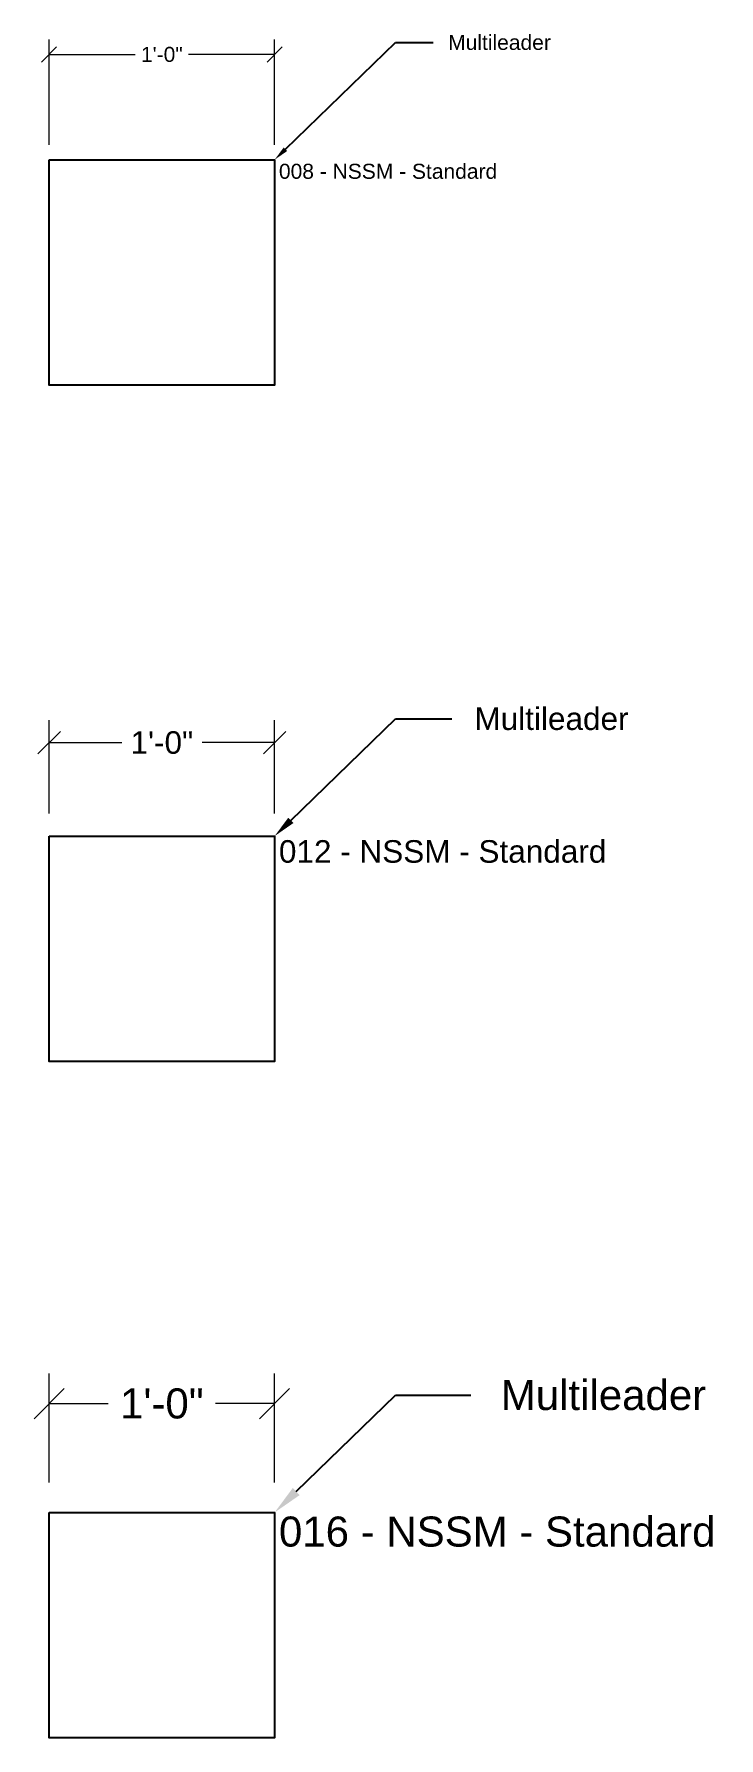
# Model space of a CAD drawing. Header units: inches. Extents: x -301 to 39679, y -468 to 370.
# Drawn here: x -210.7 to -174.3, y -106.8 to -16.1 of the extents above; entities that cross this region are included whole.
import ezdxf
from ezdxf import colors
from ezdxf.entities.mleader import LeaderData, LeaderLine
from ezdxf.math import Vec2, Vec3

# ---------------------------------------------------------------- set-up
doc = ezdxf.new("R2010")
doc.units = ezdxf.units.IN
doc.header["$MEASUREMENT"] = 0
doc.layers.get('Defpoints').update_dxf_attribs({"color": 3})
doc.layers.add('NSE-Call-Outs', color=51, linetype='Continuous', lineweight=13)
doc.layers.add('NSE-Dimensions', color=51, linetype='Continuous', lineweight=13)
doc.styles.add('008 - NSSM - Standard', font='arial.ttf', dxfattribs={"height": 0.8})
doc.styles.add('012 - NSSM - Standard', font='arial.ttf', dxfattribs={"height": 1.2})
doc.styles.add('016 - NSSM - Standard', font='arial.ttf', dxfattribs={"height": 1.6})
doc.dimstyles.new('008 - NSSM - Standard', dxfattribs={"dimtxt": 0.8, "dimasz": 0.8, "dimexe": 0.8, "dimexo": 0.8, "dimgap": 0.4, "dimtad": 0, "dimtih": 1, "dimtoh": 1, "dimdec": 4, "dimzin": 3, "dimdsep": 46, "dimlunit": 4, "dimtxsty": '008 - NSSM - Standard', "dimblk": 'OBLIQUE', "dimcen": 0.8, "dimclrd": 256, "dimclre": 256, "dimclrt": 256, "dimadec": 0, "dimazin": 0, "dimtfac": 0.7, "dimtdec": 4, "dimtmove": 1, "dimatfit": 2, "dimfxl": 1, "dimtfill": 1, "dimtfillclr": 11, "dimfrac": 1, "dimtolj": 1, "dimtzin": 0, "dimlwd": 0, "dimlwe": 0, "dimarcsym": 0})
doc.dimstyles.new('012 - NSSM - Standard', dxfattribs={"dimtxt": 1.2, "dimasz": 1.2, "dimexe": 1.2, "dimexo": 1.2, "dimgap": 0.6, "dimtad": 0, "dimtih": 1, "dimtoh": 1, "dimdec": 4, "dimzin": 3, "dimdsep": 46, "dimlunit": 4, "dimtxsty": '012 - NSSM - Standard', "dimblk": 'OBLIQUE', "dimcen": 1.2, "dimclrd": 256, "dimclre": 256, "dimclrt": 256, "dimadec": 0, "dimazin": 0, "dimtfac": 0.7, "dimtdec": 4, "dimtmove": 1, "dimatfit": 2, "dimfxl": 1, "dimtfill": 1, "dimtfillclr": 11, "dimfrac": 1, "dimtolj": 1, "dimtzin": 0, "dimlwd": 0, "dimlwe": 0, "dimarcsym": 0})
doc.dimstyles.new('016 - NSSM - Standard', dxfattribs={"dimtxt": 1.6, "dimasz": 1.6, "dimexe": 1.6, "dimexo": 1.6, "dimgap": 0.8, "dimtad": 0, "dimtih": 1, "dimtoh": 1, "dimdec": 4, "dimzin": 3, "dimdsep": 46, "dimlunit": 4, "dimtxsty": '016 - NSSM - Standard', "dimblk": 'OBLIQUE', "dimcen": 1.6, "dimclrd": 256, "dimclre": 256, "dimclrt": 256, "dimadec": 0, "dimazin": 0, "dimtfac": 0.7, "dimtdec": 4, "dimtmove": 1, "dimatfit": 2, "dimfxl": 1, "dimtfill": 1, "dimtfillclr": 11, "dimfrac": 1, "dimtolj": 1, "dimtzin": 0, "dimlwd": 0, "dimlwe": 0, "dimarcsym": 0})

# ---------------------------------------------------------------- blocks, each defined once
blk = doc.blocks.new('_Oblique')
at = {"color": 0, "linetype": 'ByBlock', "lineweight": -2}
blk.add_line((-0.5, -0.5), (0.5, 0.5), dxfattribs=at)
blk = doc.blocks.new('*D13')
at = {"layer": 'Defpoints', "color": 0, "transparency": 16777216}
for p in [(-209.936, -17.162), (-209.936, -22.763), (-197.936, -22.763)]:
    blk.add_point(p, dxfattribs=at)
at = {"layer": 'NSE-Dimensions', "lineweight": 0, "transparency": 16777216}
for p, q in [((-209.936, -21.963), (-209.936, -16.362)), ((-209.936, -17.162), (-205.361, -17.162)), ((-197.936, -17.162), (-202.51, -17.162)), ((-197.936, -21.963), (-197.936, -16.362))]:
    blk.add_line(p, q, dxfattribs=at)
at = {"layer": 'NSE-Dimensions', "lineweight": 0, "transparency": 16777216, "xscale": 0.8, "yscale": 0.8, "zscale": 0.8, "rotation": 180}
blk.add_blockref('_Oblique', (-209.936, -17.162), dxfattribs=at)
at = {"layer": 'NSE-Dimensions', "lineweight": 0, "transparency": 16777216, "xscale": 0.8, "yscale": 0.8, "zscale": 0.8}
blk.add_blockref('_Oblique', (-197.936, -17.162), dxfattribs=at)
at = {"layer": 'NSE-Dimensions', "transparency": 16777216, "insert": (-203.936, -17.162), "char_height": 0.8, "attachment_point": 5, "style": '008 - NSSM - Standard', "bg_fill": 3, "box_fill_scale": 1.25, "bg_fill_color": 256, "bg_fill_true_color": 13158600, "bg_fill_transparency": 0}
blk.add_mtext('\\A1;1\'-0"', dxfattribs=at)
blk = doc.blocks.new('*D14')
at = {"layer": 'Defpoints', "color": 0, "transparency": 16777216}
for p in [(-197.936, -53.79), (-209.936, -58.763), (-197.936, -58.763)]:
    blk.add_point(p, dxfattribs=at)
at = {"layer": 'NSE-Dimensions', "lineweight": 0, "transparency": 16777216}
for p, q in [((-209.936, -57.563), (-209.936, -52.59)), ((-197.936, -57.563), (-197.936, -52.59)), ((-209.936, -53.79), (-206.074, -53.79)), ((-197.936, -53.79), (-201.797, -53.79))]:
    blk.add_line(p, q, dxfattribs=at)
at = {"layer": 'NSE-Dimensions', "lineweight": 0, "transparency": 16777216, "xscale": 1.2, "yscale": 1.2, "zscale": 1.2, "rotation": 180}
blk.add_blockref('_Oblique', (-209.936, -53.79), dxfattribs=at)
at = {"layer": 'NSE-Dimensions', "lineweight": 0, "transparency": 16777216, "xscale": 1.2, "yscale": 1.2, "zscale": 1.2}
blk.add_blockref('_Oblique', (-197.936, -53.79), dxfattribs=at)
at = {"layer": 'NSE-Dimensions', "transparency": 16777216, "insert": (-203.936, -53.79), "char_height": 1.2, "attachment_point": 5, "style": '012 - NSSM - Standard', "bg_fill": 3, "box_fill_scale": 1.25, "bg_fill_color": 256, "bg_fill_true_color": 13158600, "bg_fill_transparency": 0}
blk.add_mtext('\\A1;1\'-0"', dxfattribs=at)
blk = doc.blocks.new('*D15')
at = {"layer": 'Defpoints', "color": 0, "transparency": 16777216}
for p in [(-209.936, -88.971), (-209.936, -94.763), (-197.936, -94.763)]:
    blk.add_point(p, dxfattribs=at)
at = {"layer": 'NSE-Dimensions', "lineweight": 0, "transparency": 16777216}
for p, q in [((-209.936, -93.163), (-209.936, -87.371)), ((-197.936, -93.163), (-197.936, -87.371)), ((-209.936, -88.971), (-206.787, -88.971)), ((-197.936, -88.971), (-201.084, -88.971))]:
    blk.add_line(p, q, dxfattribs=at)
at = {"layer": 'NSE-Dimensions', "lineweight": 0, "transparency": 16777216, "xscale": 1.6, "yscale": 1.6, "zscale": 1.6, "rotation": 180}
blk.add_blockref('_Oblique', (-209.936, -88.971), dxfattribs=at)
at = {"layer": 'NSE-Dimensions', "lineweight": 0, "transparency": 16777216, "xscale": 1.6, "yscale": 1.6, "zscale": 1.6}
blk.add_blockref('_Oblique', (-197.936, -88.971), dxfattribs=at)
at = {"layer": 'NSE-Dimensions', "transparency": 16777216, "insert": (-203.936, -88.971), "char_height": 1.6, "attachment_point": 5, "style": '016 - NSSM - Standard', "bg_fill": 3, "box_fill_scale": 1.25, "bg_fill_color": 256, "bg_fill_true_color": 13158600, "bg_fill_transparency": 0}
blk.add_mtext('\\A1;1\'-0"', dxfattribs=at)

msp = doc.modelspace()

# ---------------------------------------------------------------- linework, layer by layer
at = {"layer": 'Defpoints'}
for points in [[(-209.93558, -22.76308), (-197.93558, -22.76308), (-197.93558, -34.76308), (-209.93558, -34.76308)], [(-209.93558, -58.76308), (-197.93558, -58.76308), (-197.93558, -70.76308), (-209.93558, -70.76308)], [(-209.93558, -94.76308), (-197.93558, -94.76308), (-197.93558, -106.76308), (-209.93558, -106.76308)]]:
    msp.add_lwpolyline(points, close=True, dxfattribs=at)

# ---------------------------------------------------------------- texts
at = {"layer": 'NSE-Call-Outs', "attachment_point": 1}
for s, width, insert, char_height, style in [('008 - NSSM - Standard', 13.5386218, (-197.7066, -22.9795), 0.8, '008 - NSSM - Standard'), ('\\A1;012 - NSSM - Standard', 29.3004436, (-197.7066, -58.9795), 1.2, '012 - NSSM - Standard'), ('016 - NSSM - Standard', 28.5256362, (-197.7066, -94.9795), 1.6, '016 - NSSM - Standard')]:
    msp.add_mtext_dynamic_manual_height_columns(s, width=width, gutter_width=0.5, heights=[0], dxfattribs=dict(at, insert=insert, char_height=char_height, style=style))

# ---------------------------------------------------------------- next in the draw order: dimensions: what is measured, and where the dimension line sits
at = {"layer": 'NSE-Dimensions'}
for base, p1, p2, dimstyle, picture, middle in [((-209.93558, -17.16176), (-197.93558, -22.76308), (-209.93558, -22.76308), '008 - NSSM - Standard', '*D13', (-203.93558, -17.16176)), ((-197.93558, -53.78986), (-209.93558, -58.76308), (-197.93558, -58.76308), '012 - NSSM - Standard', '*D14', (-203.93558, -53.78986)), ((-209.93558, -88.97099), (-197.93558, -94.76308), (-209.93558, -94.76308), '016 - NSSM - Standard', '*D15', (-203.93558, -88.97099))]:
    dim = msp.add_linear_dim(base=base, p1=p1, p2=p2, dimstyle=dimstyle, dxfattribs=at)
    dim.commit()
    dim.dimension.update_dxf_attribs({"geometry": picture, "text_midpoint": middle})

# ---------------------------------------------------------------- next in the draw order: leaders
at = {"layer": 'NSE-Call-Outs'}
ml = msp.add_multileader_mtext('Standard', dxfattribs=at)
ml.set_content('Multileader', color=256, style='008 - NSSM - Standard')
ml.set_leader_properties(color=256)
ml.build(insert=Vec2(0, 0))
ml.multileader.update_dxf_attribs({"dogleg_length": 2, "arrow_head_size": 0.8})
ctx = ml.context
ctx.base_point, ctx.char_height, ctx.arrow_head_size, ctx.landing_gap_size, ctx.plane_origin = Vec3(-189.50237, -16.52484), 0.8, 0.8, 0.8, Vec3(-197.93558, -22.76308)
notes = []
notes.append((ctx, [(0, (1, 1, 0), (-191.50237, -16.52484), (1, 0), 2, [(0, [(-197.93558, -22.76308)], 0, [])])]))
ctx.mtext.insert, ctx.mtext.flow_direction = Vec3(-188.70237, -16.11829), 5
ml = msp.add_multileader_mtext('Standard', dxfattribs=at)
ml.set_content('\\A1;Multileader', color=256, style='012 - NSSM - Standard')
ml.set_leader_properties(color=256)
ml.build(insert=Vec2(0, 0))
ml.multileader.update_dxf_attribs({"dogleg_length": 3, "arrow_head_size": 1.2})
ctx = ml.context
ctx.base_point, ctx.char_height, ctx.arrow_head_size, ctx.landing_gap_size, ctx.plane_origin = Vec3(-188.50237, -52.52484), 1.2, 1.2, 1.2, Vec3(-197.93558, -58.76308)
notes.append((ctx, [(0, (1, 1, 0), (-191.50237, -52.52484), (1, 0), 3, [(0, [(-197.93558, -58.76308)], 0, [])])]))
ctx.mtext.insert, ctx.mtext.flow_direction = Vec3(-187.30237, -51.91502), 5
ml = msp.add_multileader_mtext('Standard', dxfattribs=at)
ml.set_content('Multileader', color=256, style='016 - NSSM - Standard')
ml.set_leader_properties(color=256)
ml.build(insert=Vec2(0, 0))
ml.multileader.update_dxf_attribs({"dogleg_length": 4, "arrow_head_size": 1.6})
ctx = ml.context
ctx.base_point, ctx.char_height, ctx.arrow_head_size, ctx.landing_gap_size, ctx.plane_origin = Vec3(-187.50237, -88.52484), 1.6, 1.6, 1.6, Vec3(-197.93558, -94.76308)
notes.append((ctx, [(0, (1, 1, 0), (-191.50237, -88.52484), (1, 0), 4, [(0, [(-197.93558, -94.76308)], 0, [])])]))
ctx.mtext.insert, ctx.mtext.flow_direction = Vec3(-185.90237, -87.71174), 5
for ctx, leaders in notes:
    for number, flags, end, landing, length, lines in leaders:
        leader = LeaderData()
        leader.index, (leader.has_last_leader_line, leader.has_dogleg_vector, leader.attachment_direction) = number, flags
        leader.last_leader_point, leader.dogleg_vector, leader.dogleg_length = Vec3(end), Vec3(landing), length
        for number, points, colour, breaks in lines:
            line = LeaderLine()
            line.index, line.vertices, line.color, line.breaks = number, Vec3.list(points), colors.encode_raw_color(colour), breaks
            leader.lines.append(line)
        ctx.leaders.append(leader)

doc.saveas('drawing.dxf')
